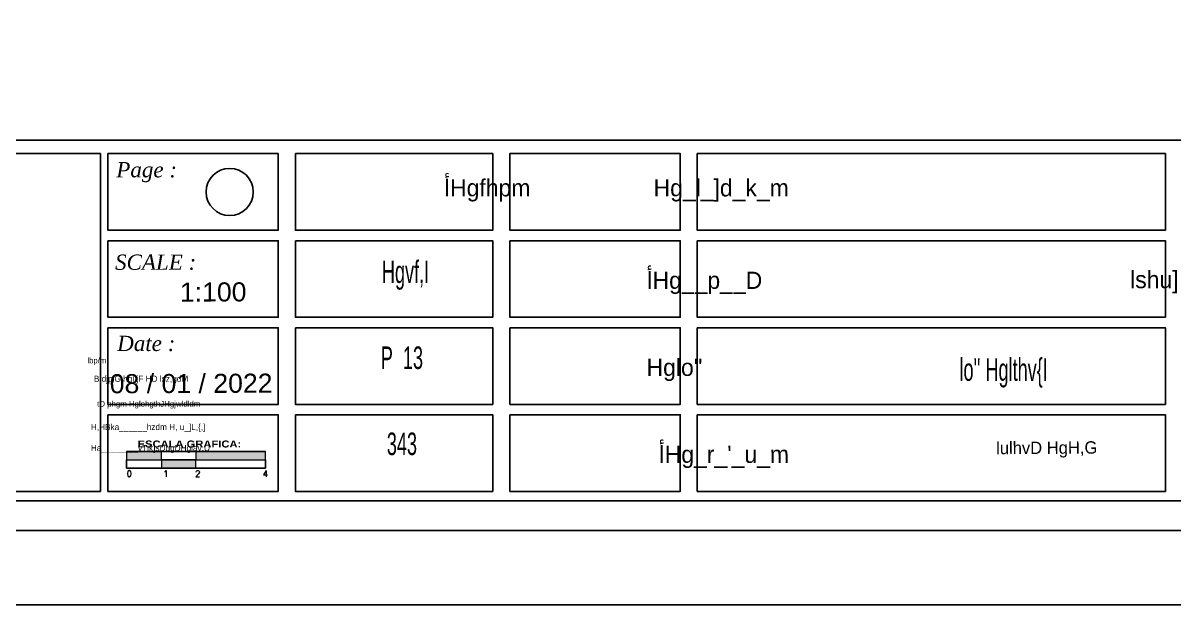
# Model space of a CAD drawing. Extents: x 764960 to 765213, y 2210278 to 2210478.
# Drawn here: x 764974.23 to 764998.74, y 2210378.02 to 2210390.41 of the extents above; entities that cross this region are included whole.
import ezdxf
from ezdxf.enums import TextEntityAlignment as Align

# ---------------------------------------------------------------- set-up
doc = ezdxf.new("R2010")
doc.units = 0
doc.header["$LTSCALE"] = 0.1
doc.header["$MEASUREMENT"] = 0
doc.layers.get('0').update_dxf_attribs({"linetype": 'CONTINUOUS'})
doc.layers.get('Defpoints').update_dxf_attribs({"linetype": 'CONTINUOUS'})
for name, color, linetype in [('1MUROS', 10, 'CONTINUOUS'), ('4', 2, 'CONTINUOUS'), ('const.line', 252, 'CONTINUOUS'), ('MAN', 230, 'CONTINUOUS'), ('pieplano', 7, 'CONTINUOUS'), ('SAGR Frame', 251, 'CONTINUOUS'), ('WALL', 7, 'CONTINUOUS'), ('xyz', 93, 'CONTINUOUS'), ('Zonas', 5, 'CONTINUOUS')]:
    doc.layers.add(name, color=color, linetype=linetype)
for name, color, linetype, lineweight in [('A-PL-WALL', 7, 'CONTINUOUS', 30), ('led', 150, 'CONTINUOUS', 0), ('text', 7, 'CONTINUOUS', 25)]:
    doc.layers.add(name, color=color, linetype=linetype, lineweight=lineweight)
doc.styles.add('100', font='xarb.shx', dxfattribs={"width": 0.7, "height": 0.35})
doc.styles.add('A1', font='xarb.shx')
doc.styles.add('Arch_Text_E', font='arial.ttf', dxfattribs={"height": 0.2})
doc.styles.add('KARINA', font='', dxfattribs={"height": 0.5})
doc.styles.get("Standard").update_dxf_attribs({"font": 'txt.SHX', "bigfont": 'whgtxt.shx'})
doc.styles.add('XARAB', font='xarb.shx')
doc.styles.add('XARB', font='xarb.shx')
doc.styles.get('KARINA').set_extended_font_data('Arial Black')

# ---------------------------------------------------------------- blocks, each defined once
blk = doc.blocks.new('kalesh')
at = {"layer": 'SAGR Frame', "linetype": 'ByBlock', "true_color": 0xfeeab9}
h = blk.add_hatch(color=254, dxfattribs=at)
h.paths.add_polyline_path([(3952.995, 561.647), (3952.995, 561.771), (3952.477, 561.771), (3952.477, 561.647)])
h.paths.add_polyline_path([(3953.512, 561.523), (3953.512, 561.647), (3952.995, 561.647), (3952.995, 561.523)])
h.paths.add_polyline_path([(3954.548, 561.647), (3954.548, 561.771), (3953.512, 561.771), (3953.512, 561.647)])
at = {"layer": '4', "lineweight": -2}
for p, q in [((3952.995, 561.771), (3953.512, 561.771)), ((3952.477, 561.647), (3952.477, 561.523)), ((3953.512, 561.647), (3952.995, 561.647)), ((3954.548, 561.647), (3954.548, 561.523)), ((3954.548, 561.523), (3954.548, 561.647)), ((3952.477, 561.523), (3952.995, 561.523)), ((3952.995, 561.523), (3953.512, 561.523)), ((3953.512, 561.523), (3954.548, 561.523))]:
    blk.add_line(p, q, dxfattribs=at)
at = {"layer": 'const.line'}
blk.add_circle((3954.015, 565.646), 0.352, dxfattribs=at)
at = {"layer": 'Defpoints'}
blk.add_lwpolyline([(3940.958, 559.483), (3987.589, 559.483), (3987.589, 592.346), (3940.958, 592.346)], close=True, dxfattribs=at)
at = {"layer": 'led', "linetype": 'ByBlock'}
for p, q in [((3952.477, 561.771), (3952.477, 561.647)), ((3952.995, 561.647), (3952.995, 561.771)), ((3953.512, 561.771), (3953.512, 561.647)), ((3954.548, 561.647), (3954.548, 561.771)), ((3952.477, 561.647), (3952.995, 561.647)), ((3952.995, 561.647), (3952.995, 561.523)), ((3953.512, 561.647), (3954.548, 561.647)), ((3953.512, 561.523), (3953.512, 561.647))]:
    blk.add_line(p, q, dxfattribs=at)
at = {"layer": 'xyz', "ltscale": 0.2}
for p, q in [((3984.813, 561.037), (3943.179, 561.037)), ((3984.813, 560.593), (3943.179, 560.593))]:
    blk.add_line(p, q, dxfattribs=at)
for points in [[(3985.48, 561.703), (3985.48, 566.419), (3942.513, 566.419)], [(3942.513, 561.691), (3942.513, 566.419), (3983.966, 566.419)], [(3983.966, 561.038), (3943.146, 561.038)], [(3943.179, 561.037), (3984.846, 561.038)]]:
    blk.add_lwpolyline(points, dxfattribs=at)
for points in [[(3949.622, 566.218), (3952.085, 566.218), (3952.085, 561.178), (3949.622, 561.178)], [(3952.198, 566.218), (3954.74, 566.218), (3954.74, 565.074), (3952.198, 565.074)], [(3954.995, 566.218), (3957.941, 566.218), (3957.941, 565.074), (3954.995, 565.074)], [(3958.197, 566.218), (3960.739, 566.218), (3960.739, 565.074), (3958.197, 565.074)], [(3960.994, 566.218), (3967.98, 566.218), (3967.98, 565.074), (3960.994, 565.074)], [(3952.198, 564.919), (3954.74, 564.919), (3954.74, 563.776), (3952.198, 563.776)], [(3954.995, 564.919), (3957.941, 564.919), (3957.941, 563.776), (3954.995, 563.776)], [(3958.197, 564.919), (3960.739, 564.919), (3960.739, 563.776), (3958.197, 563.776)], [(3960.994, 564.919), (3967.98, 564.919), (3967.98, 563.776), (3960.994, 563.776)], [(3952.198, 563.621), (3954.74, 563.621), (3954.74, 562.477), (3952.198, 562.477)], [(3954.995, 563.621), (3957.941, 563.621), (3957.941, 562.477), (3954.995, 562.477)], [(3958.197, 563.621), (3960.739, 563.621), (3960.739, 562.477), (3958.197, 562.477)], [(3960.994, 563.621), (3967.98, 563.621), (3967.98, 562.477), (3960.994, 562.477)], [(3952.198, 562.322), (3954.74, 562.322), (3954.74, 561.178), (3952.198, 561.178)], [(3954.995, 562.322), (3957.941, 562.322), (3957.941, 561.178), (3954.995, 561.178)], [(3958.197, 562.322), (3960.739, 562.322), (3960.739, 561.178), (3958.197, 561.178)], [(3960.994, 562.322), (3967.98, 562.322), (3967.98, 561.178), (3960.994, 561.178)]]:
    blk.add_lwpolyline(points, close=True, dxfattribs=at)
at = {"layer": 'Zonas', "color": 5}
for p, q in [((3952.995, 561.771), (3952.477, 561.771)), ((3954.548, 561.771), (3953.512, 561.771))]:
    blk.add_line(p, q, dxfattribs=at)
at = {"layer": '1MUROS', "lineweight": -2, "style": 'Arch_Text_E'}
for s, height, p in [('1:100', 0.2843, (3953.272, 564.152)), ('08 / 01 / 2022', 0.28434, (3952.225, 562.784))]:
    blk.add_text(s, height=height, rotation=0.2258, dxfattribs=at).set_placement(p, align=Align.MIDDLE_LEFT)
at = {"layer": 'MAN', "style": 'KARINA'}
blk.add_text('ESCALA GRAFICA:', height=0.10426, dxfattribs=at).set_placement((3952.641, 561.833))
at = {"layer": 'pieplano', "ltscale": 0.01}
for s, p in [('0', (3952.477, 561.397)), ('1', (3953.024, 561.397)), ('2', (3953.5, 561.397)), ('4', (3954.509, 561.397))]:
    blk.add_text(s, height=0.0912, dxfattribs=at).set_placement(p)
at = {"layer": 'text', "color": 0, "lineweight": -3, "style": 'XARAB'}
for s, height, p in [('lbp/m', 0.0859, (3951.892, 563.088)), (' B djplG hgl:jF HD lsz,gdM  ', 0.09199, (3951.954, 562.813)), (' tD phgm HglohgthJHgjwldldm', 0.08739, (3952.005, 562.441)), ('H,HBka______hzdm H, u_]L,{,]', 0.09199, (3951.943, 562.093)), ('Ha________vTik]sDugDHglav,U', 0.09199, (3951.943, 561.78))]:
    blk.add_text(s, height=height, dxfattribs=at).set_placement(p)
at = {"layer": 'WALL', "style": 'A1'}
blk.add_text('أHgfhpm ', height=0.256, dxfattribs=at).set_placement((3957.215, 565.58, -0.351))
at = {"layer": 'WALL', "color": 30, "true_color": 0xf8991e, "style": 'A1'}
for s, height, p in [('Hg_l_]d_k_m ', 0.25602, (3960.342, 565.58, -0.351)), ('أHg__p__D ', 0.256, (3960.237, 564.2, -0.351)), ("Hglo''", 0.256, (3960.237, 562.901, -0.351)), ("أHg_r_'_u_m ", 0.25602, (3960.419, 561.603, -0.351))]:
    blk.add_text(s, height=height, dxfattribs=at).set_placement(p)
at = {"layer": 'WALL', "color": 0, "style": 'A1'}
blk.add_text('lshu] ugD sud] Hg>ivHkD', height=0.25602, dxfattribs=at).set_placement((3967.454, 564.21, -0.351))
at = {"layer": 'WALL', "color": 5, "linetype": 'ByBlock', "char_height": 0.22751, "width": 4.59374, "attachment_point": 1}
for s, insert in [('{\\fBookman Old Style|b0|i1|c0|p26;\\C7;Page :}', (3952.323, 566.092, -0.975)), ('{\\fBookman Old Style|b0|i1|c0|p26;\\C7;SCALE :}', (3952.304, 564.712)), ('{\\fBookman Old Style|b0|i1|c0|p26;\\C7;Date :}', (3952.336, 563.5, 1.6))]:
    blk.add_mtext(s, dxfattribs=dict(at, insert=insert))

msp = doc.modelspace()

# ---------------------------------------------------------------- block references
at = {"xscale": 1.426996521597852, "yscale": 1.426996521597852, "zscale": 1.426996521597852}
msp.add_blockref('kalesh', (759336.267, 2209579.638), dxfattribs=at)

# ---------------------------------------------------------------- texts
at = {"ltscale": 0.2, "style": 'XARB'}
msp.add_text('lulhvD HgH,G', height=0.26374, rotation=0.3454, dxfattribs=at).set_placement((764994.957, 2210381.228))
at = {"layer": 'A-PL-WALL', "style": '100', "width": 0.6}
for s, p in [('Hgvf,I', (764982.378, 2210384.872)), ('P  13', (764982.301, 2210383.043)), ("lo'' Hglthv{I", (764995.116, 2210382.791)), ('343', (764982.301, 2210381.21))]:
    msp.add_text(s, height=0.48, dxfattribs=at).set_placement(p, align=Align.CENTER)

doc.saveas('drawing.dxf')
